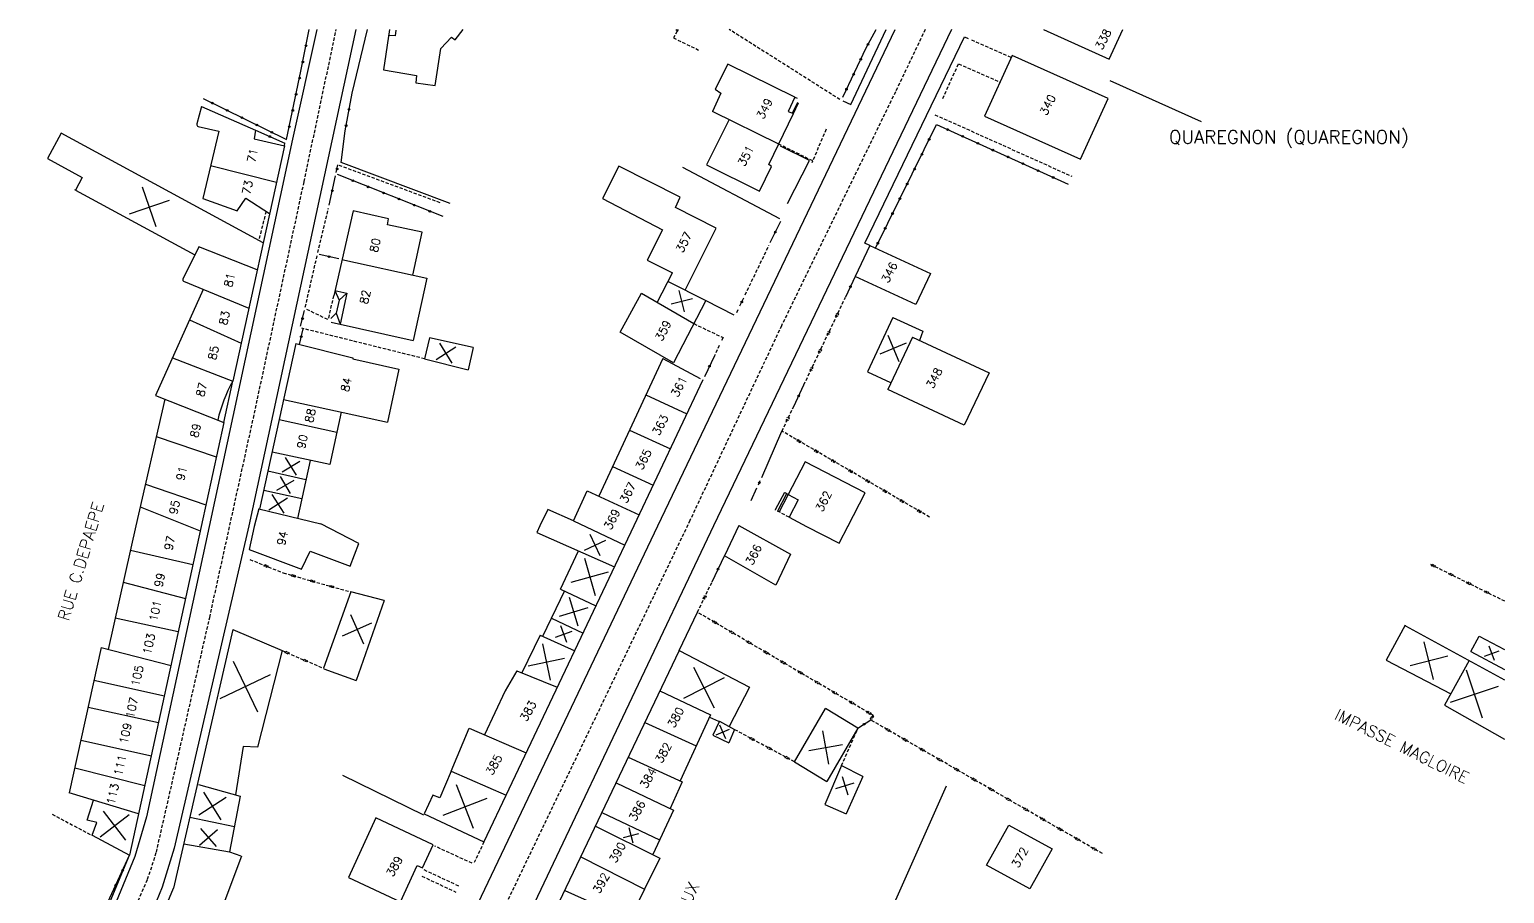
# Model space of a CAD drawing. Header units: millimetres. Extents: x 113000 to 114000, y 124000 to 125000.
# Drawn here: x 113777.3 to 114000, y 124869.5 to 125000 of the extents above; entities that cross this region are included whole.
import ezdxf
from ezdxf.enums import TextEntityAlignment as Align

# ---------------------------------------------------------------- set-up
doc = ezdxf.new("R2010")
doc.units = ezdxf.units.MM
doc.linetypes.add('DASHED', pattern=[0.75, 0.5, -0.25])
doc.layers.get('0').update_dxf_attribs({"linetype": 'CONTINUOUS'})
for name, color, linetype in [('W0001', 6, 'DASHED'), ('W0008', 7, 'CONTINUOUS'), ('W0100', 7, 'CONTINUOUS'), ('W0112', 1, 'DASHED'), ('W0211', 2, 'CONTINUOUS'), ('W0310', 3, 'CONTINUOUS'), ('W0322', 7, 'CONTINUOUS'), ('W0980', 7, 'CONTINUOUS'), ('W0989', 7, 'CONTINUOUS'), ('W0991', 7, 'CONTINUOUS')]:
    doc.layers.add(name, color=color, linetype=linetype)
doc.styles.get("Standard").update_dxf_attribs({"font": 'romans.shx', "width": 0.85})

# ---------------------------------------------------------------- blocks, each defined once
blk = doc.blocks.new('OH02')
at = {"layer": 'W0112', "color": 0}
for p, q in [((-0.5, 0.25), (0.5, 0.25)), ((-0.5, -0.25), (-0.5, 0.25)), ((0.5, 0.25), (0.5, -0.25)), ((0.5, -0.25), (-0.5, -0.25))]:
    blk.add_line(p, q, dxfattribs=at)
blk = doc.blocks.new('OH01')
at = {"layer": 'W0322', "color": 0}
for radius in [0.25, 0.15]:
    blk.add_circle((0, 0), radius, dxfattribs=at)
blk = doc.blocks.new('BB06')
for p, q in [((-1, -1), (1, 1)), ((-1, 1), (1, -1))]:
    blk.add_line(p, q)

msp = doc.modelspace()

# ---------------------------------------------------------------- linework, layer by layer
at = {"layer": 'W0001'}
for points in [[(113722.41, 124750), (113729.46, 124760.45), (113732.61, 124763.73), (113740.88, 124773.31), (113747.59, 124780.8), (113754.04, 124788.44), (113759.54, 124795.83), (113763.34, 124801.6), (113768.29, 124810.01), (113773.68, 124819.08), (113781.11, 124838.54), (113785.57, 124849.09), (113789.58, 124858.75), (113795.17, 124871.62), (113796.49, 124875.72), (113804.54, 124911.19), (113811.13, 124941.29), (113818.79, 124977.02), (113823.64, 125000)], [(113912.55, 125000), (113908.06, 124990.58), (113890.85, 124955.25), (113877.04, 124925.84), (113845.76, 124860.59), (113830.61, 124828.43), (113823.76, 124815.35)]]:
    msp.add_lwpolyline(points, dxfattribs=at)
at = {"layer": 'W0008'}
for points in [[(113820.73, 125000), (113817.05, 124983.44), (113804.47, 124924.9), (113795.01, 124881.05), (113793.25, 124875.05), (113776.46, 124834.33, -0.369669), (113770.72, 124831.52, 0.033582), (113732.39, 124843.06, 0.011799), (113710.32, 124846.81), (113686.34, 124850.27), (113674.56, 124852.15, -0.469741), (113669.9, 124862.16), (113702.2, 124915.32), (113708.55, 124924.9), (113732.85, 124967.76), (113749.65, 124997.61), (113750.84, 125000)], [(113826.6, 125000), (113810.47, 124925), (113799.18, 124876.32), (113797.37, 124870.46), (113783.8, 124837.21, 0.401851), (113784.38, 124834.06), (113795.16, 124829.7), (113813.33, 124822.68, 0.435048), (113826.48, 124829.02), (113872.2, 124925), (113908, 125000)], [(113916.51, 125000), (113880.59, 124925), (113831.26, 124821.11, 0.521919), (113833.53, 124814.34), (113875.1, 124797.75), (113875.57, 124798.92)]]:
    msp.add_lwpolyline(points, format="xyb", dxfattribs=at)
for points in [[(113900.12, 124989.23), (113901.3, 124988.65), (113906.66, 125000)], [(113904.2, 124967.35), (113903.45, 124967.7), (113918.46, 124998.87)], [(113918.46, 124998.87), (113919.04, 124998.63)], [(113892.52, 124987.37), (113893.31, 124989)], [(113892.65, 124987.31), (113893.43, 124988.94)], [(113806.66, 124940.61), (113808.03, 124946.86)], [(113875.43, 124906.21), (113878.18, 124911.97)], [(113786.36, 124862.43), (113786.98, 124862.23), (113792.44, 124875.27)]]:
    msp.add_lwpolyline(points, dxfattribs=at)
at = {"layer": 'W0100'}
for points in [[(113831.67, 125000), (113830.8, 124993.9)], [(113832.53, 124999.02), (113831.54, 124999.09)], [(113832.64, 124999.9), (113832.53, 124999.02)], [(113839.45, 124997.12), (113841.02, 124998.86)], [(113841.02, 124998.86), (113841.57, 124998.46)], [(113841.57, 124998.46), (113842.8, 125000)], [(113874.9, 125000), (113875.18, 124999.83)], [(113875.28, 125000), (113875.13, 124999.74)], [(113930.41, 125000), (113940.34, 124995.51)], [(113940.34, 124995.51), (113942.38, 125000)], [(113838.6, 124991.52), (113839.45, 124997.12)], [(113882.74, 124994.76), (113880.86, 124990.96)], [(113892.87, 124989.78), (113882.74, 124994.76)], [(113925.66, 124996.09), (113921.52, 124986.91)], [(113940.15, 124989.55), (113925.66, 124996.09)], [(113830.8, 124993.9), (113835.74, 124993.03)], [(113835.74, 124993.03), (113835.64, 124991.93)], [(113835.64, 124991.93), (113838.6, 124991.52)], [(113881.71, 124990.38), (113880.43, 124987.63)], [(113880.86, 124990.96), (113881.71, 124990.38)], [(113892.87, 124989.78), (113891.87, 124987.63)], [(113803.29, 124988.34), (113802.62, 124985.73)], [(113803.29, 124988.34), (113811.43, 124984.78)], [(113890.43, 124982.69), (113880.43, 124987.63)], [(113891.87, 124987.63), (113892.65, 124987.31)], [(113935.97, 124980.41), (113940.15, 124989.55)], [(113802.82, 124985.36), (113805.92, 124984.64)], [(113882.95, 124986.39), (113879.55, 124979.55)], [(113888.96, 124979.61), (113892.65, 124987.31)], [(113921.52, 124986.91), (113935.97, 124980.41)], [(113782.12, 124984.32), (113780.04, 124980.53)], [(113812.6, 124967.76), (113782.12, 124984.32)], [(113805.92, 124984.64), (113803.48, 124974.48)], [(113811.43, 124984.78), (113811.27, 124983.48)], [(113811.27, 124983.48), (113815.81, 124982.43)], [(113815.81, 124982.43), (113808.03, 124946.86)], [(113780.04, 124980.53), (113785.27, 124977.65)], [(113804.68, 124979.47), (113814.61, 124976.94)], [(113866.31, 124979.33), (113863.83, 124974.45)], [(113875.58, 124974.67), (113866.31, 124979.33)], [(113879.55, 124979.55), (113887.52, 124975.6)], [(113887.52, 124975.6), (113889.37, 124979.3)], [(113889.37, 124979.3), (113888.96, 124979.61)], [(113785.27, 124977.65), (113784.27, 124975.73)], [(113784.27, 124975.74), (113784.17, 124975.78)], [(113784.27, 124975.73), (113802.28, 124965.96)], [(113803.48, 124974.48), (113808.7, 124972.58)], [(113808.7, 124972.58), (113809.97, 124974.51)], [(113809.97, 124974.51), (113813.57, 124972.2)], [(113863.83, 124974.45), (113872.91, 124969.71)], [(113874.84, 124973.11), (113875.58, 124974.67)], [(113826.18, 124972.6), (113823.27, 124959.77)], [(113831.52, 124971.4), (113826.18, 124972.6)], [(113880.99, 124970.01), (113874.84, 124973.11)], [(113831.4, 124970.51), (113831.52, 124971.4)], [(113836.59, 124969.36), (113831.4, 124970.51)], [(113876.31, 124960.64), (113880.99, 124970.01)], [(113835.18, 124962.91), (113836.59, 124969.36)], [(113872.91, 124969.71), (113870.59, 124965.13)], [(113802.88, 124967.19), (113800.47, 124962.26)], [(113811.71, 124963.69), (113802.88, 124967.19)], [(113904.2, 124967.35), (113901.99, 124962.68)], [(113904.2, 124967.35), (113913.34, 124963.13)], [(113824.51, 124965.24), (113837.34, 124962.43)], [(113870.59, 124965.13), (113874.41, 124963.25)], [(113872.11, 124958.78), (113874.41, 124963.25)], [(113913.34, 124963.13), (113911.13, 124958.46)], [(113800.58, 124961.96), (113810.44, 124957.88)], [(113837.34, 124962.43), (113835.24, 124953.03)], [(113873.73, 124961.92), (113879.45, 124959.08)], [(113911.13, 124958.46), (113901.99, 124962.68)], [(113803.55, 124960.73), (113796.37, 124944.69)], [(113823.44, 124960.55), (113825.24, 124960.15)], [(113823.44, 124960.55), (113824.07, 124959.1)], [(113824.07, 124959.1), (113823.62, 124957.15)], [(113825.24, 124960.15), (113824.07, 124959.1)], [(113825.24, 124960.15), (113824.23, 124955.5)], [(113866.5, 124954.27), (113869.7, 124960.18)], [(113869.7, 124960.18), (113877.62, 124955.57)], [(113879.45, 124959.08), (113874.53, 124949.62)], [(113823.62, 124957.15), (113822.83, 124956.35)], [(113823.62, 124957.15), (113824.23, 124955.5)], [(113907.68, 124956.5), (113903.83, 124948.29)], [(113907.68, 124956.5), (113912.19, 124954.44)], [(113801.49, 124956.13), (113809.29, 124952.62)], [(113822.88, 124955.8), (113835.24, 124953.03)], [(113874.53, 124949.62), (113866.5, 124954.27)], [(113912.19, 124954.44), (113911.7, 124953.04)], [(113817.54, 124952.57), (113812.07, 124927.54)], [(113817.54, 124952.57), (113826.15, 124950.42)], [(113837.74, 124953.41), (113836.99, 124950.25)], [(113844.29, 124951.95), (113837.74, 124953.41)], [(113844.29, 124951.95), (113843.58, 124948.61)], [(113910.64, 124953.54), (113906.9, 124945.61)], [(113910.64, 124953.54), (113922.22, 124948.13)], [(113798.93, 124950.41), (113808.03, 124946.86)], [(113826.15, 124950.42), (113826.13, 124950.26)], [(113826.13, 124950.26), (113833.07, 124948.69)], [(113836.99, 124950.25), (113843.58, 124948.61)], [(113872.96, 124950.32), (113863.29, 124929.52)], [(113872.96, 124950.32), (113878.56, 124947.29)], [(113833.07, 124948.69), (113831.36, 124940.7)], [(113903.83, 124948.29), (113907.31, 124946.69)], [(113922.22, 124948.13), (113918.45, 124940.21)], [(113879, 124947.05), (113868.56, 124925)], [(113918.45, 124940.21), (113906.9, 124945.61)], [(113797.76, 124944.14), (113793.4, 124925)], [(113796.37, 124944.69), (113806.66, 124940.61)], [(113815.68, 124944.09), (113831.36, 124940.7)], [(113870.4, 124944.82), (113876.58, 124941.93)], [(113815.02, 124941.08), (113823.72, 124939.18)], [(113824.37, 124942.21), (113822.65, 124934.26)], [(113806.66, 124940.61), (113803.23, 124924.9)], [(113867.92, 124939.49), (113874.08, 124936.66)], [(113796.47, 124938.5), (113805.53, 124935.42)], [(113822.65, 124934.26), (113813.95, 124936.15)], [(113819.7, 124934.9), (113817.81, 124926.15)], [(113894.44, 124934.69), (113890.48, 124927.13)], [(113903.47, 124930.01), (113894.44, 124934.69)], [(113813.33, 124933.31), (113819.07, 124932)], [(113865.36, 124933.97), (113871.49, 124931.17)], [(113794.83, 124931.31), (113803.95, 124928.19)], [(113812.7, 124930.42), (113818.46, 124929.14)], [(113859.47, 124925.79), (113861.53, 124930.33)], [(113861.53, 124930.33), (113869.37, 124926.7)], [(113891.31, 124930.04), (113889.9, 124927.44)], [(113891.62, 124929.87), (113890.27, 124927.24)], [(113891.85, 124929.75), (113893.35, 124928.94)], [(113900.86, 124924.9), (113903.47, 124930.01)], [(113794.04, 124927.89), (113803.09, 124924.26)], [(113811.95, 124927.57), (113811.23, 124924.9)], [(113811.95, 124927.57), (113821.31, 124925.31)], [(113855.59, 124927.49), (113854.39, 124925)], [(113859.47, 124925.79), (113855.59, 124927.49)], [(113893.35, 124928.94), (113892.01, 124926.31)], [(113827.06, 124922.35), (113821.31, 124925.31)], [(113859.47, 124925.79), (113867.19, 124922.1)], [(113892.01, 124926.31), (113894.64, 124924.9)], [(113793.4, 124925), (113789.22, 124906.36)], [(113803.23, 124924.9), (113792.44, 124875.27)], [(113811.23, 124924.9), (113810.51, 124921.45)], [(113868.56, 124925), (113845.94, 124877.27)], [(113854.39, 124925), (113853.92, 124923.99)], [(113853.92, 124923.99), (113865.63, 124918.81)], [(113884.43, 124925.09), (113882.24, 124920.49)], [(113884.43, 124925.09), (113892.2, 124920.75)], [(113894.64, 124924.9), (113899.57, 124922.4)], [(113899.57, 124922.4), (113900.92, 124925)], [(113792.58, 124921.36), (113801.98, 124919.19)], [(113810.51, 124921.45), (113818.39, 124918.47)], [(113818.39, 124918.47), (113819.73, 124921.2)], [(113819.73, 124921.2), (113825.76, 124918.92)], [(113825.76, 124918.92), (113827.06, 124922.35)], [(113857.52, 124915.47), (113860.19, 124921.22)], [(113892.2, 124920.75), (113890.02, 124916.04)], [(113890.02, 124916.04), (113882.24, 124920.49)], [(113791.49, 124916.49), (113800.87, 124914.05)], [(113825.86, 124915.03), (113821.72, 124903.5)], [(113830.9, 124913.74), (113825.86, 124915.03)], [(113858.1, 124915.2), (113854.79, 124908.32)], [(113857.52, 124915.47), (113862.84, 124912.92)], [(113830.9, 124913.74), (113826.64, 124901.66)], [(113790.28, 124911.1), (113799.79, 124909.07)], [(113856.12, 124911.09), (113860.9, 124908.83)], [(113984.98, 124910), (113982.14, 124904.71)], [(113985.08, 124909.93), (114000, 124901.76)], [(113808.04, 124909.34), (113799.09, 124870.31)], [(113808.04, 124909.34), (113815.46, 124906.17)], [(113854.43, 124908.48), (113851.64, 124902.8)], [(113854.43, 124908.48), (113859.64, 124906.16)], [(113994.94, 124906.02), (113996.2, 124908.36)], [(113996.2, 124908.36), (114000, 124906.35)], [(113788.14, 124906.63), (113783.34, 124884.68)], [(113788.14, 124906.63), (113798.72, 124903.93)], [(113815.46, 124906.17), (113811.76, 124891.58)], [(113875.43, 124906.21), (113854.6, 124862.51)], [(113875.43, 124906.21), (113886.01, 124900.63)], [(113994.94, 124906.02), (114000, 124903.33)], [(113821.76, 124903.43), (113826.64, 124901.66)], [(113850.91, 124903.1), (113849.15, 124900.09)], [(113850.91, 124903.1), (113857.01, 124900.63)], [(113982.14, 124904.71), (113991.89, 124899.63)], [(113994.69, 124904.69), (113990.96, 124897.93)], [(113787.06, 124901.7), (113797.71, 124899.34)], [(113849.15, 124900.09), (113846.01, 124893.44)], [(113872.51, 124900.09), (113880.14, 124896.47)], [(113886.01, 124900.63), (113882.96, 124894.7)], [(113786.17, 124897.63), (113796.82, 124895.29)], [(113880.14, 124896.47), (113875.56, 124886.51)], [(113892.83, 124889.37), (113897.48, 124897.42)], [(113902.39, 124894.47), (113897.48, 124897.42)], [(113990.95, 124897.93), (114000, 124892.81)], [(113840.97, 124887.98), (113843.7, 124894.44)], [(113843.7, 124894.44), (113852.32, 124890.72)], [(113870.25, 124895.33), (113877.99, 124891.8)], [(113879.98, 124896.13), (113881.34, 124895.51)], [(113881.49, 124895.53), (113880.49, 124893.41)], [(113881.49, 124895.53), (113883.74, 124894.26)], [(113883.74, 124894.26), (113882.93, 124892.22)], [(113902.39, 124894.47), (113897.7, 124886.39)], [(113785.08, 124892.64), (113795.73, 124890.3)], [(113880.49, 124893.41), (113882.93, 124892.22)], [(113809.6, 124891.69), (113808.41, 124884.37)], [(113811.76, 124891.58), (113809.6, 124891.69)], [(113867.73, 124890.05), (113875.88, 124886.36)], [(113784.16, 124888.45), (113794.74, 124885.79)], [(113840.97, 124887.98), (113839.3, 124883.95)], [(113840.97, 124887.98), (113849.3, 124884.34)], [(113892.83, 124889.37), (113897.7, 124886.39)], [(113899.93, 124888.8), (113897.38, 124882.93)], [(113899.93, 124888.8), (113903.06, 124887.2)], [(113802.85, 124885.96), (113809.15, 124884.16)], [(113865.9, 124886.21), (113874.53, 124882.09)], [(113875.88, 124886.36), (113874.07, 124882.31)], [(113903.15, 124887.15), (113900.61, 124881.5)], [(113793.8, 124881.49), (113783.34, 124884.68)], [(113786.06, 124880.58), (113786.98, 124883.57)], [(113809.15, 124884.16), (113807.53, 124875.77)], [(113838.2, 124884.35), (113836.9, 124881.5)], [(113839.3, 124883.95), (113838.2, 124884.35)], [(113897.38, 124882.93), (113900.61, 124881.5)], [(113808.26, 124879.57), (113801.53, 124880.95)], [(113829.61, 124880.92), (113825.47, 124871.89)], [(113838.28, 124876.82), (113829.61, 124880.92)], [(113836.9, 124881.5), (113845.94, 124877.27)], [(113863.76, 124881.72), (113872.45, 124877.58)], [(113874.53, 124882.09), (113871.42, 124875.35)], [(113787.49, 124880.2), (113786.06, 124880.58)], [(113786.78, 124878.27), (113787.49, 124880.2)], [(113862.78, 124879.67), (113872.47, 124874.82)], [(113921.82, 124873.76), (113925.15, 124879.79)], [(113925.15, 124879.79), (113931.72, 124876.24)], [(113786.78, 124878.27), (113792.44, 124875.27)], [(113800.62, 124876.98), (113807.53, 124875.77)], [(113836.64, 124873.37), (113838.28, 124876.82)], [(113931.72, 124876.24), (113928.36, 124870.2)], [(113809.34, 124875.13), (113801.18, 124853.42)], [(113807.53, 124875.77), (113809.22, 124875.17)], [(113860.55, 124875), (113870.17, 124870.13)], [(113872.47, 124874.82), (113867.93, 124865.55)], [(113825.47, 124871.89), (113833.33, 124868.22)], [(113833.33, 124868.22), (113835.87, 124873.69)], [(113835.87, 124873.69), (113836.64, 124873.37)], [(113928.36, 124870.2), (113921.82, 124873.76)], [(113791.36, 124851.78), (113799.09, 124870.31)], [(113858.14, 124869.94), (113867.93, 124865.55)]]:
    msp.add_lwpolyline(points, dxfattribs=at)
for centre, radius, start, end in [((113802.92, 124985.65), 0.311, 166.1452, 250.9223), ((113800.71, 124962.18), 0.254, 161.0277, 240.3878), ((113826.92, 124936.19), 21.7, 150.551, 167.2836)]:
    msp.add_arc(centre, radius, start, end, dxfattribs=at)
at = {"layer": 'W0112'}
for points in [[(113875.13, 124999.74), (113874.53, 124998.73), (113878.33, 124996.9)], [(113899.67, 124989.43), (113882.96, 125000)], [(113925.52, 124995.77), (113919.5, 124998.42)], [(113915.19, 124989.56), (113917.59, 124994.83)], [(113917.59, 124994.83), (113923.84, 124992.05)], [(113892.87, 124989.78), (113893.2, 124989.61)], [(113914.02, 124987.13), (113934.67, 124977.83)], [(113897.59, 124984.92), (113895.45, 124979.88)], [(113815.81, 124982.43), (113815.89, 124982.83)], [(113895.57, 124980.15), (113890.43, 124982.69)], [(113839.32, 124973.82), (113823.9, 124979.53)], [(113813.05, 124972.53), (113811.93, 124968.12)], [(113820.86, 124966.29), (113822.47, 124973)], [(113818.97, 124958.05), (113820.75, 124965.81)], [(113885.36, 124959.9), (113888.95, 124967.35)], [(113822.51, 124956.4), (113823.27, 124959.77)], [(113894.24, 124946.32), (113900.52, 124959.56)], [(113819.15, 124957.75), (113822.45, 124956.15)], [(113884.09, 124957.23), (113884.37, 124957.8)], [(113836.99, 124950.25), (113818.45, 124954.86)], [(113877.62, 124955.57), (113882.03, 124953.45), (113881.74, 124952.85)], [(113881.47, 124952.28), (113880.72, 124950.69)], [(113890.92, 124939.32), (113892.7, 124943.07)], [(113913.21, 124926.33), (113890.92, 124939.32)], [(113891.85, 124929.75), (113891.31, 124930.04)], [(113892.01, 124926.31), (113889.9, 124927.44)], [(113810.59, 124919.94), (113815.64, 124917.9)], [(113988.81, 124919.22), (114000, 124913.67)], [(113815.64, 124917.9), (113825.86, 124915.03)], [(113878.18, 124911.97), (113880.38, 124916.58)], [(113904.68, 124896.4), (113878.18, 124911.97)], [(113815.46, 124906.17), (113821.72, 124903.5)], [(113904.68, 124896.4), (113904.32, 124895.69)], [(113892.83, 124889.37), (113883.74, 124894.26)], [(113899.93, 124888.8), (113902.39, 124894.47)], [(113939.31, 124875.5), (113904.32, 124895.69)], [(113780.76, 124881.46), (113786.78, 124878.27)], [(113844.14, 124874.05), (113838.5, 124876.65)], [(113845.94, 124877.27), (113844.48, 124874.17)], [(113836.57, 124872.1), (113841.68, 124869.69)], [(113836.88, 124873.08), (113842.27, 124870.57)]]:
    msp.add_lwpolyline(points, dxfattribs=at)
at = {"layer": 'W0211'}
msp.add_lwpolyline([(113903.65, 124997.22), (113905.17, 125000)], dxfattribs=at)
at = {"layer": 'W0310'}
for points in [[(113826.03, 124990.4), (113828.38, 125000)], [(113940.41, 124992.3), (113954.21, 124986.12)], [(113840.84, 124973.7), (113824.37, 124979.91), (113824.98, 124984.69)], [(113891.76, 124973.71), (113895.1, 124980.21), (113890.71, 124982.36)], [(113890.61, 124971.39), (113875.95, 124979.14)], [(113879.45, 124959.08), (113883.65, 124956.88)], [(113887.9, 124932.3), (113890.92, 124939.32)], [(113886.26, 124928.87), (113887.13, 124930.78)], [(113824.57, 124887.34), (113836.82, 124881.34)], [(113915.7, 124885.71), (113904.46, 124860.34)]]:
    msp.add_lwpolyline(points, dxfattribs=at)
at = {"layer": 'W0322'}
for points in [[(113818.32, 124993.69), (113819.56, 125000)], [(113900.1, 124989.79), (113903.65, 124997.22)], [(113816.15, 124983.37), (113818.32, 124993.69)], [(113824.98, 124984.69), (113826.03, 124990.4)], [(113803.55, 124989.55), (113816.15, 124983.37)], [(113905.03, 124966.97), (113914.27, 124985.63)], [(113914.27, 124985.63), (113934.15, 124976.62)], [(113811.43, 124984.78), (113815.89, 124982.83)], [(113823.64, 124978.37), (113823.9, 124979.53)], [(113822.58, 124973.48), (113823.52, 124977.88)], [(113839.76, 124971.74), (113823.82, 124978.07)], [(113889.16, 124967.81), (113890.74, 124971.06)], [(113824.02, 124965.36), (113821.05, 124965.99)], [(113901.99, 124962.68), (113900.52, 124959.56)], [(113884.58, 124958.26), (113885.16, 124959.45)], [(113818.27, 124955.16), (113818.85, 124957.57)], [(113818.09, 124952.43), (113818.63, 124954.8)], [(113880.72, 124950.69), (113879.21, 124947.51)], [(113892.7, 124943.07), (113894.24, 124946.32)], [(113887.38, 124931.22), (113887.66, 124931.86)], [(113880.38, 124916.58), (113882.24, 124920.49)], [(113902.39, 124894.47), (113904.32, 124895.69)], [(113786.49, 124862.39), (113792.44, 124875.27)]]:
    msp.add_lwpolyline(points, dxfattribs=at)

# ---------------------------------------------------------------- block references
at = {"layer": 'W0100'}
for p, xscale, yscale, zscale, rotation in [((113795.44, 124973.19), 2.251499155420709, 2.251499155420709, 2.251499155420709, 63.85754293431668), ((113875.8, 124958.95), 1.182480028525149, 1.182480028525149, 1.182480028525149, 59.02346251420256), ((113840.21, 124951.09), 1.257523867080285, 1.257523867080286, 1.257523867080286, 77.31340446708654), ((113907.75, 124951.82), 1.525705463383396, 1.525705463383396, 1.525705463383396, 337.9421772087873), ((113816.82, 124933.99), 1.105830076257747, 1.105830076257747, 1.105830076257747, 76.63327859322945), ((113815.99, 124931.18), 1.056912627967303, 1.056912627967302, 1.056912627967302, 75.24931606667657), ((113814.86, 124928.35), 1.1844820106573, 1.1844820106573, 1.1844820106573, 77.53564053395166), ((113862.73, 124922.11), 1.266304776386643, 1.266304776386643, 1.266304776386643, 70.24396069929132), ((113861.91, 124917.3), 2.066585678105859, 2.066585678105859, 2.066585678105859, 330.793095333175), ((113859.5, 124912.02), 1.600046686259536, 1.600046686259536, 1.600046686259536, 61.46472887683986), ((113826.79, 124909.4), 1.713493049832367, 1.713493049832367, 1.713493049832367, 339.155165223468), ((113857.98, 124908.67), 0.9434378913647958, 0.9434378913647958, 0.9434378913647958, 65.0841745470313), ((113988.58, 124904.64), 2.07438872109418, 2.07438872109418, 2.07438872109418, 59.14942594325538), ((113855.36, 124904.45), 1.96714001918888, 1.96714001918888, 1.96714001918888, 327.06400795077), ((113998.09, 124905.75), 0.8206250316882342, 0.8206250316882341, 0.8206250316882341, 65.08415412318648), ((113809.92, 124900.75), 2.990325828531222, 2.990325828531222, 2.990325828531222, 340.6500621230094), ((113879.17, 124900.54), 2.439530398371328, 2.439530398371328, 2.439530398371328, 72.05979125167744), ((113995.48, 124899.59), 2.698656706223551, 2.698656706223551, 2.698656706223551, 63.67584855120023), ((113882, 124893.86), 0.786718687994259, 0.786718687994259, 0.786718687994259, 68.06817482719632), ((113897.52, 124891.54), 1.811903720073871, 1.811903720073871, 1.811903720073871, 325.2357321050928), ((113843.09, 124882.6), 2.516243818702122, 2.516243818702122, 2.516243818702122, 66.1505570548947), ((113900.44, 124885.77), 1.03603000912649, 1.03603000912649, 1.03603000912649, 331.40171840493), ((113804.95, 124882.7), 1.736069076313358, 1.736069076313358, 1.736069076313358, 77.31340466150058), ((113790.19, 124879.72), 1.955274810108502, 1.955274810108502, 1.955274810108502, 82.95070255530712), ((113804.37, 124877.95), 1.273085900112729, 1.273085900112727, 1.273085900112727, 86.18399480797947), ((113868.17, 124878.25), 0.838391297793831, 0.8383912977938309, 0.8383912977938309, 60.51171206530178)]:
    msp.add_blockref('BB06', p, dxfattribs=dict(at, xscale=xscale, yscale=yscale, zscale=zscale, rotation=rotation))
at = {"layer": 'W0112', "yscale": 0.5}
for p, xscale, rotation in [((113899.23, 124956.85), 0.5, 64.64798632182472), ((113897.95, 124954.14), 0.5, 64.64798632182472), ((113896.66, 124951.43), 0.5, 64.64798632182472), ((113895.38, 124948.72), 0.5, 64.64798632182472), ((113891.79, 124941.15), 0.5, 64.64798632182442), ((113893.51, 124937.81), 0.5, 149.7717465990685), ((113896.11, 124936.3), 0.5, 149.7717465990685), ((113898.7, 124934.79), 0.5, 149.7717465990685), ((113901.29, 124933.28), 0.5, 149.7717465990685), ((113903.88, 124931.77), 0.5, 149.7717465990685), ((113906.48, 124930.25), 0.5, 149.7717465990685), ((113909.07, 124928.74), 0.5, 149.7717465990685), ((113911.66, 124927.23), 0.5, 149.7717465990685), ((113813.05, 124918.95), 0.5, 338.0680314666133), ((113989.25, 124919), 0.4999999999999999, 333.6086603340905), ((113817.19, 124917.47), 0.4999999999999995, 344.2785068855322), ((113820.08, 124916.65), 0.4999999999999995, 344.2785068855322), ((113991.94, 124917.67), 0.4999999999999999, 333.6086603340905), ((113994.63, 124916.33), 0.4999999999999999, 333.6086603340905), ((113822.97, 124915.84), 0.4999999999999995, 344.2785068855322), ((113879.25, 124914.22), 0.5, 64.50469689786166), ((113997.31, 124915), 0.4999999999999999, 333.6086603340905), ((113880.77, 124910.45), 0.5, 149.5580290316798), ((113883.35, 124908.93), 0.5, 149.5580290316798), ((113885.94, 124907.41), 0.5, 149.5580290316798), ((113816.2, 124905.86), 0.5, 336.8612484167203), ((113888.53, 124905.89), 0.5, 149.5580290316798), ((113818.96, 124904.68), 0.5, 336.8612484167203), ((113891.11, 124904.37), 0.5, 149.5580290316798), ((113893.7, 124902.85), 0.5, 149.5580290316798), ((113896.28, 124901.33), 0.5, 149.5580290316798), ((113898.87, 124899.81), 0.5, 149.5580290316798), ((113901.46, 124898.29), 0.5, 149.5580290316798), ((113904.04, 124896.77), 0.5, 149.5580290316798), ((113904.51, 124896.05), 0.5, 242.528743165211), ((113906.92, 124894.19), 0.5, 150.0090094376981), ((113886.38, 124892.83), 0.5, 151.705480177263), ((113909.51, 124892.69), 0.5, 150.0090094376981), ((113889.02, 124891.41), 0.5, 151.705480177263), ((113891.67, 124889.99), 0.5, 151.705480177263), ((113912.11, 124891.19), 0.5, 150.0090094376981), ((113914.71, 124889.69), 0.5, 150.0090094376981), ((113917.31, 124888.2), 0.5, 150.0090094376981), ((113919.91, 124886.7), 0.5, 150.0090094376981), ((113922.51, 124885.2), 0.5, 150.0090094376981), ((113925.1, 124883.7), 0.5, 150.0090094376981), ((113927.7, 124882.2), 0.5, 150.0090094376981), ((113930.3, 124880.7), 0.5, 150.0090094376981), ((113932.9, 124879.2), 0.5, 150.0090094376981), ((113935.5, 124877.7), 0.5, 150.0090094376981), ((113938.1, 124876.2), 0.5, 150.0090094376981)]:
    msp.add_blockref('OH02', p, dxfattribs=dict(at, xscale=xscale, rotation=rotation))
at = {"layer": 'W0322', "yscale": 0.5}
for p, xscale, rotation in [((113819.08, 124997.55), 0.5, 78.89081540475719), ((113903.91, 124997.74), 0.5, 64.44199734582237), ((113818.6, 124995.09), 0.5, 78.89081540475719), ((113902.83, 124995.49), 0.5, 64.44199734582237), ((113818.11, 124992.66), 0.5, 78.1297421297078), ((113901.75, 124993.23), 0.5, 64.44199734582237), ((113817.59, 124990.21), 0.5, 78.1297421297078), ((113900.67, 124990.98), 0.5, 64.44199734582237), ((113804.93, 124988.88), 0.5, 333.8759024073216), ((113807.18, 124987.78), 0.5, 333.8759024073216), ((113817.08, 124987.77), 0.5, 78.1297421297078), ((113825.58, 124987.94), 0.5, 79.60939755004219), ((113809.42, 124986.67), 0.5, 333.8759024073216), ((113811.66, 124985.57), 0.5, 333.8759024073216), ((113816.56, 124985.32), 0.5, 78.1297421297078), ((113825.13, 124985.49), 0.5, 79.60939755004219), ((113813.61, 124983.83), 0.5, 336.371833389559), ((113813.91, 124984.47), 0.5, 333.8759024073216), ((113913.16, 124983.39), 0.5, 63.65314533475674), ((113915.93, 124984.88), 0.5, 335.6078797601485), ((113918.21, 124983.85), 0.5, 335.6078797601485), ((113912.06, 124981.15), 0.5, 63.65314533475674), ((113920.49, 124982.81), 0.5, 335.6078797601485), ((113922.76, 124981.78), 0.5, 335.6078797601485), ((113925.04, 124980.75), 0.5, 335.6078797601485), ((113823.77, 124978.93), 0.5, 77.05755229844381), ((113910.95, 124978.91), 0.5, 63.65314533475674), ((113927.32, 124979.72), 0.5, 335.6078797601485), ((113929.59, 124978.68), 0.5, 335.6078797601485), ((113826.15, 124977.15), 0.5, 158.3508306343758), ((113909.84, 124976.67), 0.5, 63.65314533475674), ((113931.87, 124977.65), 0.5, 335.6078797601485), ((113823.04, 124975.63), 0.5, 77.85541598511874), ((113828.47, 124976.22), 0.5, 158.3508306343758), ((113830.79, 124975.3), 0.5, 158.3508306343758), ((113833.12, 124974.38), 0.5, 158.3508306343758), ((113908.73, 124974.43), 0.5, 63.65314533475674), ((113835.44, 124973.46), 0.5, 158.3508306343758), ((113837.76, 124972.53), 0.5, 158.3508306343758), ((113907.62, 124972.19), 0.5, 63.65314533475674), ((113906.51, 124969.95), 0.5, 63.65314533475674), ((113889.93, 124969.39), 0.5, 64.12032291586294), ((113905.4, 124967.71), 0.5, 63.65314533475674), ((113822.57, 124965.67), 0.5, 167.8708459504978), ((113901.27, 124961.16), 0.5, 244.6479863218254), ((113884.86, 124958.84), 0.5, 63.95123979922512), ((113818.55, 124956.33), 0.5, 76.29143393829676), ((113818.35, 124953.59), 0.5, 77.16493052375303), ((113879.98, 124949.14), 0.5, 244.6999859058315), ((113893.45, 124944.65), 0.4999999999999997, 64.64798632182469), ((113887.52, 124931.53), 0.5, 66.54225085503717), ((113881.28, 124918.48), 0.5, 64.50914945574624), ((113903.33, 124895.06), 0.5, 32.52483324873436), ((113791.39, 124873), 0.4999999999999999, 65.23280641157515), ((113790.34, 124870.73), 0.4999999999999999, 65.23280641157515)]:
    msp.add_blockref('OH01', p, dxfattribs=dict(at, xscale=xscale, rotation=rotation))

# ---------------------------------------------------------------- texts
at = {"layer": 'W0980'}
msp.add_text('QUAREGNON (QUAREGNON)', height=2, dxfattribs=at).set_placement((113967.44, 124983.62), align=Align.MIDDLE)
at = {"layer": 'W0989'}
for s, rotation, p in [('RUE C.DEPAEPE', 73.1706, (113785.08, 124919.65)), ('IMPASSE MAGLOIRE', 333.563, (113984.52, 124891.74)), ('AVENUE A CASTIAUX', 64.874, (113872.77, 124860.49))]:
    msp.add_text(s, height=1.75, rotation=rotation, dxfattribs=at).set_placement(p, align=Align.MIDDLE)
at = {"layer": 'W0991'}
for s, rotation, p in [('338', 62.8267, (113939.43, 124998.52)), ('340', 62.8267, (113931.05, 124988.62)), ('349', 62.8267, (113888.3, 124988.05)), ('71', 77.4049, (113810.98, 124980.96)), ('351', 62.8267, (113885.48, 124980.92)), ('73', 77.4049, (113810.23, 124976.14)), ('80', 77.4049, (113829.5, 124967.41)), ('357', 62.8267, (113876.12, 124967.86)), ('346', 62.8267, (113907.15, 124963.31)), ('81', 77.4049, (113807.52, 124962.15)), ('82', 77.4049, (113828, 124959.59)), ('83', 77.4049, (113806.76, 124956.43)), ('359', 62.8267, (113873, 124954.51)), ('85', 77.4049, (113805.11, 124951.16)), ('348', 62.8267, (113913.93, 124947.36)), ('87', 77.4049, (113803.3, 124945.59)), ('84', 77.4049, (113825.14, 124946.34)), ('361', 62.8267, (113875.38, 124946.05)), ('88', 77.4049, (113819.72, 124941.68)), ('363', 62.8267, (113872.56, 124940.26)), ('89', 77.4049, (113802.4, 124939.42)), ('90', 77.4049, (113818.51, 124937.76)), ('365', 62.8267, (113870.03, 124935.06)), ('91', 77.4049, (113800.29, 124932.95)), ('367', 62.8267, (113867.66, 124930.02)), ('362', 62.8267, (113897.21, 124928.74)), ('95', 77.4049, (113799.23, 124927.83)), ('369', 62.8267, (113865.28, 124926.01)), ('97', 77.4049, (113798.48, 124922.41)), ('94', 77.4049, (113815.5, 124923.16)), ('366', 62.8267, (113886.66, 124920.67)), ('99', 77.4049, (113796.98, 124916.84)), ('101', 77.4049, (113796.33, 124912.18)), ('103', 77.4049, (113795.37, 124907.19)), ('105', 77.4049, (113793.6, 124902.37)), ('107', 77.4049, (113792.79, 124897.54)), ('383', 60.9178, (113852.61, 124897.05)), ('380', 60.9178, (113874.89, 124896.09)), ('109', 77.4049, (113791.83, 124893.68)), ('382', 60.9178, (113873.02, 124890.75)), ('111', 77.4049, (113791.02, 124888.86)), ('385', 60.9178, (113847.45, 124888.94)), ('384', 60.9178, (113870.73, 124886.92)), ('113', 77.4049, (113789.9, 124884.52)), ('386', 60.9178, (113869.06, 124881.99)), ('390', 60.9178, (113866.09, 124875.69)), ('372', 60.9178, (113926.84, 124874.94)), ('389', 60.9178, (113832.43, 124873.59)), ('392', 60.9178, (113863.63, 124871.06))]:
    msp.add_text(s, height=1.25, rotation=rotation, dxfattribs=at).set_placement(p, align=Align.MIDDLE)

doc.saveas('drawing.dxf')
